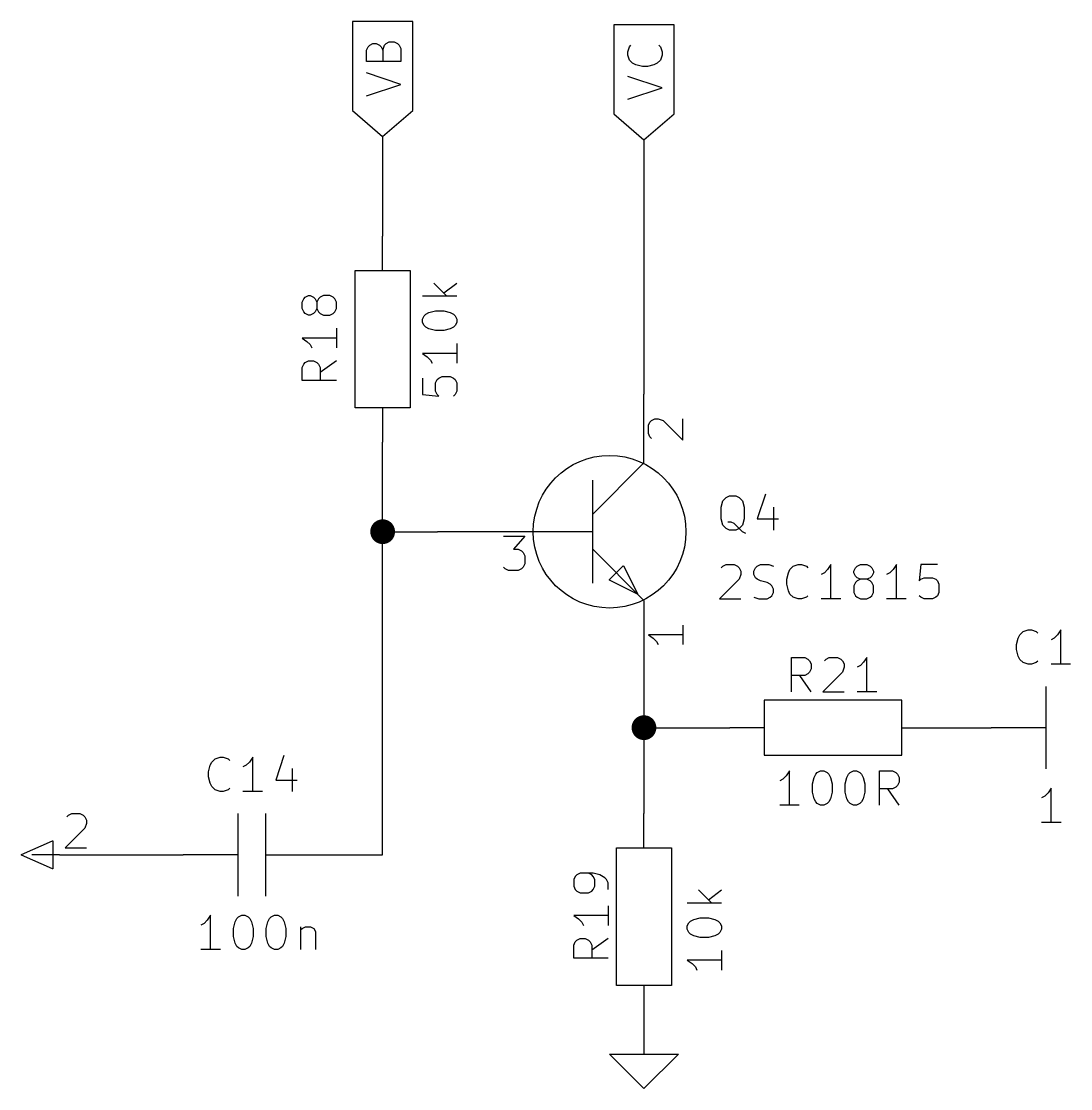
# Model space of a CAD drawing. Extents: x 0.4 to 11.3, y -11.3 to -0.4.
# Drawn here: x 7.715 to 9.24, y -3.6 to -2.048 of the extents above; entities that cross this region are included whole.
import ezdxf

# ---------------------------------------------------------------- set-up
doc = ezdxf.new("R2010")
doc.units = 0
doc.header["$MEASUREMENT"] = 0
for name, color, linetype in [('CYAN2', 4, 'CONTINUOUS'), ('GREEN3', 91, 'CONTINUOUS'), ('RED2', 1, 'CONTINUOUS'), ('RED3', 11, 'CONTINUOUS')]:
    doc.layers.add(name, color=color, linetype=linetype)

msp = doc.modelspace()

# ---------------------------------------------------------------- linework, layer by layer
at = {"layer": 'CYAN2', "linetype": 'CONTINUOUS'}
for p, q in [((8.31447, -2.42838), (8.33352, -2.44743)), ((8.31447, -2.42838), (8.33352, -2.44743)), ((8.32876, -2.44266), (8.3478, -2.42838)), ((8.32876, -2.44266), (8.3478, -2.42838)), ((8.1228, -2.45599), (8.12519, -2.45123)), ((8.1228, -2.45599), (8.12519, -2.45123)), ((8.12519, -2.45123), (8.12757, -2.44885)), ((8.12519, -2.45123), (8.12757, -2.44885)), ((8.12757, -2.44885), (8.13233, -2.44647)), ((8.12757, -2.44885), (8.13233, -2.44647)), ((8.13233, -2.44647), (8.13471, -2.44647)), ((8.13233, -2.44647), (8.13471, -2.44647)), ((8.13471, -2.44647), (8.13947, -2.44885)), ((8.13471, -2.44647), (8.13947, -2.44885)), ((8.13947, -2.44885), (8.14185, -2.45123)), ((8.13947, -2.44885), (8.14185, -2.45123)), ((8.14185, -2.45123), (8.14423, -2.45599)), ((8.14185, -2.45123), (8.14423, -2.45599)), ((8.14661, -2.45123), (8.14423, -2.45599)), ((8.14661, -2.45123), (8.14423, -2.45599)), ((8.149, -2.44885), (8.14661, -2.45123)), ((8.149, -2.44885), (8.14661, -2.45123)), ((8.15376, -2.44647), (8.149, -2.44885)), ((8.15376, -2.44647), (8.149, -2.44885)), ((8.16328, -2.44647), (8.15376, -2.44647)), ((8.16328, -2.44647), (8.15376, -2.44647)), ((8.16804, -2.44885), (8.16328, -2.44647)), ((8.16804, -2.44885), (8.16328, -2.44647)), ((8.17043, -2.45123), (8.16804, -2.44885)), ((8.17043, -2.45123), (8.16804, -2.44885)), ((8.1728, -2.45599), (8.17043, -2.45123)), ((8.1728, -2.45599), (8.17043, -2.45123)), ((8.3478, -2.44743), (8.2978, -2.44743)), ((8.3478, -2.44743), (8.2978, -2.44743)), ((8.1228, -2.46552), (8.1228, -2.45599)), ((8.1228, -2.46552), (8.1228, -2.45599)), ((8.12519, -2.47028), (8.1228, -2.46552)), ((8.12519, -2.47028), (8.1228, -2.46552)), ((8.14423, -2.46552), (8.14185, -2.47028)), ((8.14423, -2.46552), (8.14185, -2.47028)), ((8.14423, -2.45599), (8.14423, -2.46552)), ((8.14423, -2.45599), (8.14423, -2.46552)), ((8.14423, -2.46552), (8.14661, -2.47028)), ((8.14423, -2.46552), (8.14661, -2.47028)), ((8.17043, -2.47028), (8.1728, -2.46552)), ((8.17043, -2.47028), (8.1728, -2.46552)), ((8.1728, -2.46552), (8.1728, -2.45599)), ((8.1728, -2.46552), (8.1728, -2.45599)), ((8.12757, -2.47266), (8.12519, -2.47028)), ((8.12757, -2.47266), (8.12519, -2.47028)), ((8.13233, -2.47504), (8.12757, -2.47266)), ((8.13233, -2.47504), (8.12757, -2.47266)), ((8.13471, -2.47504), (8.13233, -2.47504)), ((8.13471, -2.47504), (8.13233, -2.47504)), ((8.13947, -2.47266), (8.13471, -2.47504)), ((8.13947, -2.47266), (8.13471, -2.47504)), ((8.14185, -2.47028), (8.13947, -2.47266)), ((8.14185, -2.47028), (8.13947, -2.47266)), ((8.14661, -2.47028), (8.149, -2.47266)), ((8.14661, -2.47028), (8.149, -2.47266)), ((8.149, -2.47266), (8.15376, -2.47504)), ((8.149, -2.47266), (8.15376, -2.47504)), ((8.15376, -2.47504), (8.16328, -2.47504)), ((8.15376, -2.47504), (8.16328, -2.47504)), ((8.16328, -2.47504), (8.16804, -2.47266)), ((8.16328, -2.47504), (8.16804, -2.47266)), ((8.16804, -2.47266), (8.17043, -2.47028)), ((8.16804, -2.47266), (8.17043, -2.47028)), ((8.2978, -2.48076), (8.30019, -2.476)), ((8.2978, -2.48076), (8.30019, -2.476)), ((8.2978, -2.48552), (8.2978, -2.48076)), ((8.2978, -2.48552), (8.2978, -2.48076)), ((8.30019, -2.476), (8.30257, -2.47361)), ((8.30019, -2.476), (8.30257, -2.47361)), ((8.30257, -2.47361), (8.30733, -2.47123)), ((8.30257, -2.47361), (8.30733, -2.47123)), ((8.30733, -2.47123), (8.31685, -2.46885)), ((8.30733, -2.47123), (8.31685, -2.46885)), ((8.31685, -2.46885), (8.32876, -2.46885)), ((8.31685, -2.46885), (8.32876, -2.46885)), ((8.32876, -2.46885), (8.33828, -2.47123)), ((8.32876, -2.46885), (8.33828, -2.47123)), ((8.33828, -2.47123), (8.34304, -2.47361)), ((8.33828, -2.47123), (8.34304, -2.47361)), ((8.34304, -2.47361), (8.34543, -2.476)), ((8.34304, -2.47361), (8.34543, -2.476)), ((8.34543, -2.476), (8.3478, -2.48076)), ((8.34543, -2.476), (8.3478, -2.48076)), ((8.3478, -2.48076), (8.3478, -2.48552)), ((8.3478, -2.48076), (8.3478, -2.48552)), ((8.1728, -2.49409), (8.1728, -2.52266)), ((8.1728, -2.49409), (8.1728, -2.52266)), ((8.30019, -2.49028), (8.2978, -2.48552)), ((8.30019, -2.49028), (8.2978, -2.48552)), ((8.30257, -2.49266), (8.30019, -2.49028)), ((8.30257, -2.49266), (8.30019, -2.49028)), ((8.30733, -2.49504), (8.30257, -2.49266)), ((8.30733, -2.49504), (8.30257, -2.49266)), ((8.31685, -2.49742), (8.30733, -2.49504)), ((8.31685, -2.49742), (8.30733, -2.49504)), ((8.32876, -2.49742), (8.31685, -2.49742)), ((8.32876, -2.49742), (8.31685, -2.49742)), ((8.33828, -2.49504), (8.32876, -2.49742)), ((8.33828, -2.49504), (8.32876, -2.49742)), ((8.34304, -2.49266), (8.33828, -2.49504)), ((8.34304, -2.49266), (8.33828, -2.49504)), ((8.34543, -2.49028), (8.34304, -2.49266)), ((8.34543, -2.49028), (8.34304, -2.49266)), ((8.3478, -2.48552), (8.34543, -2.49028)), ((8.3478, -2.48552), (8.34543, -2.49028)), ((8.1728, -2.50837), (8.1228, -2.50837)), ((8.1228, -2.50837), (8.12995, -2.51313)), ((8.1728, -2.50837), (8.1228, -2.50837)), ((8.1228, -2.50837), (8.12995, -2.51313)), ((8.12995, -2.51313), (8.13471, -2.5179)), ((8.12995, -2.51313), (8.13471, -2.5179)), ((8.13471, -2.5179), (8.13709, -2.52266)), ((8.13471, -2.5179), (8.13709, -2.52266)), ((8.3478, -2.51647), (8.3478, -2.54504)), ((8.3478, -2.51647), (8.3478, -2.54504)), ((8.12519, -2.54647), (8.12757, -2.54409)), ((8.12519, -2.54647), (8.12757, -2.54409)), ((8.12757, -2.54409), (8.13233, -2.54171)), ((8.12757, -2.54409), (8.13233, -2.54171)), ((8.13233, -2.54171), (8.13947, -2.54171)), ((8.13233, -2.54171), (8.13947, -2.54171)), ((8.13947, -2.54171), (8.14423, -2.54409)), ((8.13947, -2.54171), (8.14423, -2.54409)), ((8.14423, -2.54409), (8.14661, -2.54647)), ((8.14423, -2.54409), (8.14661, -2.54647)), ((8.1728, -2.54171), (8.149, -2.55837)), ((8.1728, -2.54171), (8.149, -2.55837)), ((8.3478, -2.53076), (8.2978, -2.53076)), ((8.2978, -2.53076), (8.30495, -2.53552)), ((8.3478, -2.53076), (8.2978, -2.53076)), ((8.2978, -2.53076), (8.30495, -2.53552)), ((8.30495, -2.53552), (8.30971, -2.54028)), ((8.30495, -2.53552), (8.30971, -2.54028)), ((8.30971, -2.54028), (8.31209, -2.54504)), ((8.30971, -2.54028), (8.31209, -2.54504)), ((8.1228, -2.55123), (8.12519, -2.54647)), ((8.1228, -2.55123), (8.12519, -2.54647)), ((8.1228, -2.57028), (8.1228, -2.55123)), ((8.1228, -2.57028), (8.1228, -2.55123)), ((8.14661, -2.54647), (8.149, -2.55123)), ((8.14661, -2.54647), (8.149, -2.55123)), ((8.149, -2.55123), (8.149, -2.57028)), ((8.149, -2.55123), (8.149, -2.57028)), ((8.1728, -2.57028), (8.1228, -2.57028)), ((8.1728, -2.57028), (8.1228, -2.57028)), ((8.2978, -2.56647), (8.2978, -2.59028)), ((8.2978, -2.56647), (8.2978, -2.59028)), ((8.31685, -2.57361), (8.31923, -2.56885)), ((8.31685, -2.57361), (8.31923, -2.56885)), ((8.31685, -2.58552), (8.31685, -2.57361)), ((8.31685, -2.58552), (8.31685, -2.57361)), ((8.31923, -2.56885), (8.32161, -2.56647)), ((8.31923, -2.56885), (8.32161, -2.56647)), ((8.32161, -2.56647), (8.32637, -2.56409)), ((8.32161, -2.56647), (8.32637, -2.56409)), ((8.32637, -2.56409), (8.33828, -2.56409)), ((8.32637, -2.56409), (8.33828, -2.56409)), ((8.33828, -2.56409), (8.34304, -2.56647)), ((8.33828, -2.56409), (8.34304, -2.56647)), ((8.34304, -2.56647), (8.34543, -2.56885)), ((8.34304, -2.56647), (8.34543, -2.56885)), ((8.34543, -2.56885), (8.3478, -2.57361)), ((8.34543, -2.56885), (8.3478, -2.57361)), ((8.3478, -2.57361), (8.3478, -2.58552)), ((8.3478, -2.57361), (8.3478, -2.58552)), ((8.2978, -2.59028), (8.32161, -2.59266)), ((8.2978, -2.59028), (8.32161, -2.59266)), ((8.31923, -2.59028), (8.31685, -2.58552)), ((8.31923, -2.59028), (8.31685, -2.58552)), ((8.32161, -2.59266), (8.31923, -2.59028)), ((8.32161, -2.59266), (8.31923, -2.59028)), ((8.34543, -2.59028), (8.34304, -2.59266)), ((8.34543, -2.59028), (8.34304, -2.59266)), ((8.3478, -2.58552), (8.34543, -2.59028)), ((8.3478, -2.58552), (8.34543, -2.59028)), ((8.73234, -2.75447), (8.73472, -2.74495)), ((8.73234, -2.75447), (8.73472, -2.74495)), ((8.73472, -2.74495), (8.73948, -2.74019)), ((8.73472, -2.74495), (8.73948, -2.74019)), ((8.73948, -2.74019), (8.74424, -2.7378)), ((8.73948, -2.74019), (8.74424, -2.7378)), ((8.74424, -2.7378), (8.75376, -2.7378)), ((8.74424, -2.7378), (8.75376, -2.7378)), ((8.75376, -2.7378), (8.75853, -2.74019)), ((8.75376, -2.7378), (8.75853, -2.74019)), ((8.75853, -2.74019), (8.76329, -2.74495)), ((8.75853, -2.74019), (8.76329, -2.74495)), ((8.76329, -2.74495), (8.76567, -2.75447)), ((8.76329, -2.74495), (8.76567, -2.75447)), ((8.79662, -2.73543), (8.78472, -2.77114)), ((8.79662, -2.73543), (8.78472, -2.77114)), ((8.73234, -2.77114), (8.73234, -2.75447)), ((8.73234, -2.77114), (8.73234, -2.75447)), ((8.76567, -2.75447), (8.76567, -2.77114)), ((8.76567, -2.75447), (8.76567, -2.77114)), ((8.80853, -2.75447), (8.80853, -2.7878)), ((8.80853, -2.75447), (8.80853, -2.7878)), ((8.73472, -2.78066), (8.73234, -2.77114)), ((8.73472, -2.78066), (8.73234, -2.77114)), ((8.74662, -2.7759), (8.74186, -2.7759)), ((8.74662, -2.7759), (8.74186, -2.7759)), ((8.75139, -2.77828), (8.74662, -2.7759)), ((8.75139, -2.77828), (8.74662, -2.7759)), ((8.75853, -2.78543), (8.75139, -2.77828)), ((8.75853, -2.78543), (8.75139, -2.77828)), ((8.76567, -2.77114), (8.76329, -2.78066)), ((8.76567, -2.77114), (8.76329, -2.78066)), ((8.78472, -2.77114), (8.81567, -2.77114)), ((8.78472, -2.77114), (8.81567, -2.77114)), ((8.73948, -2.78543), (8.73472, -2.78066)), ((8.73948, -2.78543), (8.73472, -2.78066)), ((8.74424, -2.7878), (8.73948, -2.78543)), ((8.74424, -2.7878), (8.73948, -2.78543)), ((8.75376, -2.7878), (8.74424, -2.7878)), ((8.75376, -2.7878), (8.74424, -2.7878)), ((8.75853, -2.78543), (8.75376, -2.7878)), ((8.75853, -2.78543), (8.75376, -2.7878)), ((8.76329, -2.78066), (8.75853, -2.78543)), ((8.76329, -2.78066), (8.75853, -2.78543)), ((8.76329, -2.79019), (8.75853, -2.78543)), ((8.76329, -2.79019), (8.75853, -2.78543)), ((8.76805, -2.79257), (8.76329, -2.79019)), ((8.76805, -2.79257), (8.76329, -2.79019)), ((8.73234, -2.84257), (8.73472, -2.84019)), ((8.73234, -2.84257), (8.73472, -2.84019)), ((8.73472, -2.84019), (8.73948, -2.8378)), ((8.73472, -2.84019), (8.73948, -2.8378)), ((8.73948, -2.8378), (8.75139, -2.8378)), ((8.73948, -2.8378), (8.75139, -2.8378)), ((8.75139, -2.8378), (8.75615, -2.84019)), ((8.75139, -2.8378), (8.75615, -2.84019)), ((8.75615, -2.84019), (8.75853, -2.84257)), ((8.75615, -2.84019), (8.75853, -2.84257)), ((8.78233, -2.84257), (8.78472, -2.84019)), ((8.78233, -2.84257), (8.78472, -2.84019)), ((8.78472, -2.84019), (8.78948, -2.8378)), ((8.78472, -2.84019), (8.78948, -2.8378)), ((8.78948, -2.8378), (8.80138, -2.8378)), ((8.78948, -2.8378), (8.80138, -2.8378)), ((8.80138, -2.8378), (8.80853, -2.84019)), ((8.80138, -2.8378), (8.80853, -2.84019)), ((8.83233, -2.84495), (8.8371, -2.84019)), ((8.83233, -2.84495), (8.8371, -2.84019)), ((8.8371, -2.84019), (8.84424, -2.8378)), ((8.8371, -2.84019), (8.84424, -2.8378)), ((8.84424, -2.8378), (8.849, -2.8378)), ((8.84424, -2.8378), (8.849, -2.8378)), ((8.849, -2.8378), (8.85615, -2.84019)), ((8.849, -2.8378), (8.85615, -2.84019)), ((8.85615, -2.84019), (8.85852, -2.84257)), ((8.85615, -2.84019), (8.85852, -2.84257)), ((8.89186, -2.8378), (8.8871, -2.84495)), ((8.89186, -2.8378), (8.8871, -2.84495)), ((8.89186, -2.8878), (8.89186, -2.8378)), ((8.89186, -2.8878), (8.89186, -2.8378)), ((8.92757, -2.84257), (8.92995, -2.84019)), ((8.92757, -2.84257), (8.92995, -2.84019)), ((8.92995, -2.84019), (8.93472, -2.8378)), ((8.92995, -2.84019), (8.93472, -2.8378)), ((8.93472, -2.8378), (8.94424, -2.8378)), ((8.93472, -2.8378), (8.94424, -2.8378)), ((8.94424, -2.8378), (8.949, -2.84019)), ((8.94424, -2.8378), (8.949, -2.84019)), ((8.949, -2.84019), (8.95138, -2.84257)), ((8.949, -2.84019), (8.95138, -2.84257)), ((8.98709, -2.8378), (8.98233, -2.84495)), ((8.98709, -2.8378), (8.98233, -2.84495)), ((8.98709, -2.8878), (8.98709, -2.8378)), ((8.98709, -2.8878), (8.98709, -2.8378)), ((9.02281, -2.8378), (9.02043, -2.86161)), ((9.02281, -2.8378), (9.02043, -2.86161)), ((9.04662, -2.8378), (9.02281, -2.8378)), ((9.04662, -2.8378), (9.02281, -2.8378)), ((8.75853, -2.84257), (8.76091, -2.84733)), ((8.75853, -2.84257), (8.76091, -2.84733)), ((8.76091, -2.85209), (8.75853, -2.85923)), ((8.76091, -2.85209), (8.75853, -2.85923)), ((8.76091, -2.84733), (8.76091, -2.85209)), ((8.76091, -2.84733), (8.76091, -2.85209)), ((8.77996, -2.84733), (8.78233, -2.84257)), ((8.77996, -2.84733), (8.78233, -2.84257)), ((8.77996, -2.85209), (8.77996, -2.84733)), ((8.77996, -2.85209), (8.77996, -2.84733)), ((8.78233, -2.85685), (8.77996, -2.85209)), ((8.78233, -2.85685), (8.77996, -2.85209)), ((8.82757, -2.85923), (8.82995, -2.84971)), ((8.82757, -2.85923), (8.82995, -2.84971)), ((8.82995, -2.84971), (8.83233, -2.84495)), ((8.82995, -2.84971), (8.83233, -2.84495)), ((8.88233, -2.84971), (8.87757, -2.85209)), ((8.88233, -2.84971), (8.87757, -2.85209)), ((8.8871, -2.84495), (8.88233, -2.84971)), ((8.8871, -2.84495), (8.88233, -2.84971)), ((8.92519, -2.84733), (8.92757, -2.84257)), ((8.92519, -2.84733), (8.92757, -2.84257)), ((8.92519, -2.84971), (8.92519, -2.84733)), ((8.92519, -2.84971), (8.92519, -2.84733)), ((8.92757, -2.85447), (8.92519, -2.84971)), ((8.92757, -2.85447), (8.92519, -2.84971)), ((8.92995, -2.85685), (8.92757, -2.85447)), ((8.92995, -2.85685), (8.92757, -2.85447)), ((8.95138, -2.85447), (8.949, -2.85685)), ((8.95138, -2.85447), (8.949, -2.85685)), ((8.95138, -2.84257), (8.95376, -2.84733)), ((8.95138, -2.84257), (8.95376, -2.84733)), ((8.95376, -2.84971), (8.95138, -2.85447)), ((8.95376, -2.84971), (8.95138, -2.85447)), ((8.95376, -2.84733), (8.95376, -2.84971)), ((8.95376, -2.84733), (8.95376, -2.84971)), ((8.97757, -2.84971), (8.97281, -2.85209)), ((8.97757, -2.84971), (8.97281, -2.85209)), ((8.98233, -2.84495), (8.97757, -2.84971)), ((8.98233, -2.84495), (8.97757, -2.84971)), ((8.75853, -2.85923), (8.72996, -2.8878)), ((8.75853, -2.85923), (8.72996, -2.8878)), ((8.78472, -2.85923), (8.78233, -2.85685)), ((8.78472, -2.85923), (8.78233, -2.85685)), ((8.78948, -2.86161), (8.78472, -2.85923)), ((8.78948, -2.86161), (8.78472, -2.85923)), ((8.799, -2.864), (8.78948, -2.86161)), ((8.799, -2.864), (8.78948, -2.86161)), ((8.80376, -2.86637), (8.799, -2.864)), ((8.80376, -2.86637), (8.799, -2.864)), ((8.80615, -2.86876), (8.80376, -2.86637)), ((8.80615, -2.86876), (8.80376, -2.86637)), ((8.80853, -2.87352), (8.80615, -2.86876)), ((8.80853, -2.87352), (8.80615, -2.86876)), ((8.82757, -2.86637), (8.82757, -2.85923)), ((8.82757, -2.86637), (8.82757, -2.85923)), ((8.82995, -2.8759), (8.82757, -2.86637)), ((8.82995, -2.8759), (8.82757, -2.86637)), ((8.92757, -2.864), (8.92519, -2.86876)), ((8.92757, -2.864), (8.92519, -2.86876)), ((8.92519, -2.86876), (8.92519, -2.87828)), ((8.92519, -2.86876), (8.92519, -2.87828)), ((8.92995, -2.86161), (8.92757, -2.864)), ((8.92995, -2.86161), (8.92757, -2.864)), ((8.93472, -2.85923), (8.92995, -2.85685)), ((8.93472, -2.85923), (8.92995, -2.85685)), ((8.93472, -2.85923), (8.92995, -2.86161)), ((8.93472, -2.85923), (8.92995, -2.86161)), ((8.94424, -2.85923), (8.93472, -2.85923)), ((8.94424, -2.85923), (8.93472, -2.85923)), ((8.949, -2.85685), (8.94424, -2.85923)), ((8.949, -2.85685), (8.94424, -2.85923)), ((8.949, -2.86161), (8.94424, -2.85923)), ((8.949, -2.86161), (8.94424, -2.85923)), ((8.95138, -2.864), (8.949, -2.86161)), ((8.95138, -2.864), (8.949, -2.86161)), ((8.95376, -2.86876), (8.95138, -2.864)), ((8.95376, -2.86876), (8.95138, -2.864)), ((8.95376, -2.87828), (8.95376, -2.86876)), ((8.95376, -2.87828), (8.95376, -2.86876)), ((9.02043, -2.86161), (9.02281, -2.85923)), ((9.02043, -2.86161), (9.02281, -2.85923)), ((9.02281, -2.85923), (9.02757, -2.85685)), ((9.02281, -2.85923), (9.02757, -2.85685)), ((9.02757, -2.85685), (9.03948, -2.85685)), ((9.02757, -2.85685), (9.03948, -2.85685)), ((9.03948, -2.85685), (9.04424, -2.85923)), ((9.03948, -2.85685), (9.04424, -2.85923)), ((9.04424, -2.85923), (9.04662, -2.86161)), ((9.04424, -2.85923), (9.04662, -2.86161)), ((9.04662, -2.86161), (9.049, -2.86637)), ((9.04662, -2.86161), (9.049, -2.86637)), ((9.049, -2.86637), (9.049, -2.87828)), ((9.049, -2.86637), (9.049, -2.87828)), ((8.77996, -2.88543), (8.7871, -2.8878)), ((8.77996, -2.88543), (8.7871, -2.8878)), ((8.799, -2.8878), (8.80376, -2.88543)), ((8.799, -2.8878), (8.80376, -2.88543)), ((8.80376, -2.88543), (8.80615, -2.88304)), ((8.80376, -2.88543), (8.80615, -2.88304)), ((8.80615, -2.88304), (8.80853, -2.87828)), ((8.80615, -2.88304), (8.80853, -2.87828)), ((8.80853, -2.87828), (8.80853, -2.87352)), ((8.80853, -2.87828), (8.80853, -2.87352)), ((8.83233, -2.88066), (8.82995, -2.8759)), ((8.83233, -2.88066), (8.82995, -2.8759)), ((8.8371, -2.88543), (8.83233, -2.88066)), ((8.8371, -2.88543), (8.83233, -2.88066)), ((8.84424, -2.8878), (8.8371, -2.88543)), ((8.84424, -2.8878), (8.8371, -2.88543)), ((8.85615, -2.88543), (8.849, -2.8878)), ((8.85615, -2.88543), (8.849, -2.8878)), ((8.85852, -2.88304), (8.85615, -2.88543)), ((8.85852, -2.88304), (8.85615, -2.88543)), ((8.92519, -2.87828), (8.92757, -2.88304)), ((8.92519, -2.87828), (8.92757, -2.88304)), ((8.92757, -2.88304), (8.92995, -2.88543)), ((8.92757, -2.88304), (8.92995, -2.88543)), ((8.92995, -2.88543), (8.93472, -2.8878)), ((8.92995, -2.88543), (8.93472, -2.8878)), ((8.94424, -2.8878), (8.949, -2.88543)), ((8.94424, -2.8878), (8.949, -2.88543)), ((8.949, -2.88543), (8.95138, -2.88304)), ((8.949, -2.88543), (8.95138, -2.88304)), ((8.95138, -2.88304), (8.95376, -2.87828)), ((8.95138, -2.88304), (8.95376, -2.87828)), ((9.02281, -2.88543), (9.02043, -2.88304)), ((9.02281, -2.88543), (9.02043, -2.88304)), ((9.02757, -2.8878), (9.02281, -2.88543)), ((9.02757, -2.8878), (9.02281, -2.88543)), ((9.04424, -2.88543), (9.03948, -2.8878)), ((9.04424, -2.88543), (9.03948, -2.8878)), ((9.04662, -2.88304), (9.04424, -2.88543)), ((9.04662, -2.88304), (9.04424, -2.88543)), ((9.049, -2.87828), (9.04662, -2.88304)), ((9.049, -2.87828), (9.04662, -2.88304)), ((8.72996, -2.8878), (8.76091, -2.8878)), ((8.72996, -2.8878), (8.76091, -2.8878)), ((8.7871, -2.8878), (8.799, -2.8878)), ((8.7871, -2.8878), (8.799, -2.8878)), ((8.849, -2.8878), (8.84424, -2.8878)), ((8.849, -2.8878), (8.84424, -2.8878)), ((8.90615, -2.8878), (8.87757, -2.8878)), ((8.90615, -2.8878), (8.87757, -2.8878)), ((8.93472, -2.8878), (8.94424, -2.8878)), ((8.93472, -2.8878), (8.94424, -2.8878)), ((9.00138, -2.8878), (8.97281, -2.8878)), ((9.00138, -2.8878), (8.97281, -2.8878)), ((9.03948, -2.8878), (9.02757, -2.8878)), ((9.03948, -2.8878), (9.02757, -2.8878)), ((9.17143, -2.93519), (9.17857, -2.9328)), ((9.17857, -2.9328), (9.18333, -2.9328)), ((9.18333, -2.9328), (9.19048, -2.93519)), ((9.22619, -2.9328), (9.22143, -2.93995)), ((9.22619, -2.9828), (9.22619, -2.9328)), ((9.16191, -2.95423), (9.16428, -2.94471)), ((9.16428, -2.94471), (9.16667, -2.93995)), ((9.16667, -2.93995), (9.17143, -2.93519)), ((9.19048, -2.93519), (9.19285, -2.93757)), ((9.21667, -2.94471), (9.21191, -2.94709)), ((9.22143, -2.93995), (9.21667, -2.94471)), ((9.16191, -2.96137), (9.16191, -2.95423)), ((9.16428, -2.9709), (9.16191, -2.96137)), ((8.83472, -3.0228), (8.83472, -2.9728)), ((8.83472, -2.9728), (8.85376, -2.9728)), ((8.83472, -3.0228), (8.83472, -2.9728)), ((8.83472, -2.9728), (8.85376, -2.9728)), ((8.85376, -2.9728), (8.85853, -2.97519)), ((8.85376, -2.9728), (8.85853, -2.97519)), ((8.85853, -2.97519), (8.86091, -2.97757)), ((8.85853, -2.97519), (8.86091, -2.97757)), ((8.86091, -2.97757), (8.86329, -2.98233)), ((8.86091, -2.97757), (8.86329, -2.98233)), ((8.88234, -2.97757), (8.88472, -2.97519)), ((8.88234, -2.97757), (8.88472, -2.97519)), ((8.88472, -2.97519), (8.88948, -2.9728)), ((8.88472, -2.97519), (8.88948, -2.9728)), ((8.88948, -2.9728), (8.90139, -2.9728)), ((8.88948, -2.9728), (8.90139, -2.9728)), ((8.90139, -2.9728), (8.90615, -2.97519)), ((8.90139, -2.9728), (8.90615, -2.97519)), ((8.90615, -2.97519), (8.90853, -2.97757)), ((8.90615, -2.97519), (8.90853, -2.97757)), ((8.90853, -2.97757), (8.91091, -2.98233)), ((8.90853, -2.97757), (8.91091, -2.98233)), ((8.93948, -2.97995), (8.93472, -2.98471)), ((8.93948, -2.97995), (8.93472, -2.98471)), ((8.94424, -2.9728), (8.93948, -2.97995)), ((8.94424, -2.9728), (8.93948, -2.97995)), ((8.94424, -3.0228), (8.94424, -2.9728)), ((8.94424, -3.0228), (8.94424, -2.9728)), ((9.16667, -2.97566), (9.16428, -2.9709)), ((9.17143, -2.98043), (9.16667, -2.97566)), ((9.19285, -2.97804), (9.19048, -2.98043)), ((8.86091, -2.99423), (8.85853, -2.99661)), ((8.86091, -2.99423), (8.85853, -2.99661)), ((8.86329, -2.98947), (8.86091, -2.99423)), ((8.86329, -2.98947), (8.86091, -2.99423)), ((8.86329, -2.98233), (8.86329, -2.98947)), ((8.86329, -2.98233), (8.86329, -2.98947)), ((8.90853, -2.99423), (8.87996, -3.0228)), ((8.90853, -2.99423), (8.87996, -3.0228)), ((8.91091, -2.98709), (8.90853, -2.99423)), ((8.91091, -2.98709), (8.90853, -2.99423)), ((8.91091, -2.98233), (8.91091, -2.98709)), ((8.91091, -2.98233), (8.91091, -2.98709)), ((8.93472, -2.98471), (8.92996, -2.98709)), ((8.93472, -2.98471), (8.92996, -2.98709)), ((9.17857, -2.9828), (9.17143, -2.98043)), ((9.18333, -2.9828), (9.17857, -2.9828)), ((9.19048, -2.98043), (9.18333, -2.9828)), ((9.24048, -2.9828), (9.21191, -2.9828)), ((8.85376, -2.999), (8.83472, -2.999)), ((8.85376, -2.999), (8.83472, -2.999)), ((8.86329, -3.0228), (8.84662, -2.999)), ((8.86329, -3.0228), (8.84662, -2.999)), ((8.85853, -2.99661), (8.85376, -2.999)), ((8.85853, -2.99661), (8.85376, -2.999)), ((8.87996, -3.0228), (8.91091, -3.0228)), ((8.87996, -3.0228), (8.91091, -3.0228)), ((8.95853, -3.0228), (8.92996, -3.0228)), ((8.95853, -3.0228), (8.92996, -3.0228)), ((7.99643, -3.12019), (8.00357, -3.1178)), ((8.00357, -3.1178), (8.00833, -3.1178)), ((8.00833, -3.1178), (8.01548, -3.12019)), ((8.05119, -3.1178), (8.04643, -3.12495)), ((8.05119, -3.1678), (8.05119, -3.1178)), ((8.09643, -3.11543), (8.08452, -3.15114)), ((7.98691, -3.13923), (7.98928, -3.12971)), ((7.98928, -3.12971), (7.99167, -3.12495)), ((7.99167, -3.12495), (7.99643, -3.12019)), ((8.01548, -3.12019), (8.01785, -3.12257)), ((8.04167, -3.12971), (8.03691, -3.13209)), ((8.04643, -3.12495), (8.04167, -3.12971)), ((8.10833, -3.13447), (8.10833, -3.1678)), ((7.98691, -3.14637), (7.98691, -3.13923)), ((7.98928, -3.1559), (7.98691, -3.14637)), ((8.8221, -3.14971), (8.81734, -3.15209)), ((8.8221, -3.14971), (8.81734, -3.15209)), ((8.82686, -3.14495), (8.8221, -3.14971)), ((8.82686, -3.14495), (8.8221, -3.14971)), ((8.83162, -3.1378), (8.82686, -3.14495)), ((8.83162, -3.1378), (8.82686, -3.14495)), ((8.83162, -3.1878), (8.83162, -3.1378)), ((8.83162, -3.1878), (8.83162, -3.1378)), ((8.86496, -3.15685), (8.86733, -3.14733)), ((8.86496, -3.15685), (8.86733, -3.14733)), ((8.86733, -3.14733), (8.86972, -3.14257)), ((8.86733, -3.14733), (8.86972, -3.14257)), ((8.86972, -3.14257), (8.8721, -3.14019)), ((8.86972, -3.14257), (8.8721, -3.14019)), ((8.8721, -3.14019), (8.87686, -3.1378)), ((8.8721, -3.14019), (8.87686, -3.1378)), ((8.87686, -3.1378), (8.88162, -3.1378)), ((8.87686, -3.1378), (8.88162, -3.1378)), ((8.88162, -3.1378), (8.88638, -3.14019)), ((8.88162, -3.1378), (8.88638, -3.14019)), ((8.88638, -3.14019), (8.88876, -3.14257)), ((8.88638, -3.14019), (8.88876, -3.14257)), ((8.88876, -3.14257), (8.89115, -3.14733)), ((8.88876, -3.14257), (8.89115, -3.14733)), ((8.89115, -3.14733), (8.89353, -3.15685)), ((8.89115, -3.14733), (8.89353, -3.15685)), ((8.91257, -3.15685), (8.91495, -3.14733)), ((8.91257, -3.15685), (8.91495, -3.14733)), ((8.91495, -3.14733), (8.91733, -3.14257)), ((8.91495, -3.14733), (8.91733, -3.14257)), ((8.91733, -3.14257), (8.91972, -3.14019)), ((8.91733, -3.14257), (8.91972, -3.14019)), ((8.91972, -3.14019), (8.92448, -3.1378)), ((8.91972, -3.14019), (8.92448, -3.1378)), ((8.92448, -3.1378), (8.92924, -3.1378)), ((8.92448, -3.1378), (8.92924, -3.1378)), ((8.92924, -3.1378), (8.934, -3.14019)), ((8.92924, -3.1378), (8.934, -3.14019)), ((8.934, -3.14019), (8.93638, -3.14257)), ((8.934, -3.14019), (8.93638, -3.14257)), ((8.93638, -3.14257), (8.93876, -3.14733)), ((8.93638, -3.14257), (8.93876, -3.14733)), ((8.93876, -3.14733), (8.94115, -3.15685)), ((8.93876, -3.14733), (8.94115, -3.15685)), ((8.96257, -3.1878), (8.96257, -3.1378)), ((8.96257, -3.1378), (8.98162, -3.1378)), ((8.96257, -3.1878), (8.96257, -3.1378)), ((8.96257, -3.1378), (8.98162, -3.1378)), ((8.98162, -3.1378), (8.98638, -3.14019)), ((8.98162, -3.1378), (8.98638, -3.14019)), ((8.98638, -3.14019), (8.98876, -3.14257)), ((8.98638, -3.14019), (8.98876, -3.14257)), ((8.98876, -3.14257), (8.99114, -3.14733)), ((8.98876, -3.14257), (8.99114, -3.14733)), ((8.99114, -3.14733), (8.99114, -3.15447)), ((8.99114, -3.14733), (8.99114, -3.15447)), ((7.99167, -3.16066), (7.98928, -3.1559)), ((7.99643, -3.16543), (7.99167, -3.16066)), ((8.00357, -3.1678), (7.99643, -3.16543)), ((8.01548, -3.16543), (8.00833, -3.1678)), ((8.01785, -3.16304), (8.01548, -3.16543)), ((8.08452, -3.15114), (8.11547, -3.15114)), ((8.86496, -3.16876), (8.86496, -3.15685)), ((8.86496, -3.16876), (8.86496, -3.15685)), ((8.89353, -3.15685), (8.89353, -3.16876)), ((8.89353, -3.15685), (8.89353, -3.16876)), ((8.91257, -3.16876), (8.91257, -3.15685)), ((8.91257, -3.16876), (8.91257, -3.15685)), ((8.94115, -3.15685), (8.94115, -3.16876)), ((8.94115, -3.15685), (8.94115, -3.16876)), ((8.98162, -3.164), (8.96257, -3.164)), ((8.98162, -3.164), (8.96257, -3.164)), ((8.99114, -3.1878), (8.97448, -3.164)), ((8.99114, -3.1878), (8.97448, -3.164)), ((8.98638, -3.16161), (8.98162, -3.164)), ((8.98638, -3.16161), (8.98162, -3.164)), ((8.98876, -3.15923), (8.98638, -3.16161)), ((8.98876, -3.15923), (8.98638, -3.16161)), ((8.99114, -3.15447), (8.98876, -3.15923)), ((8.99114, -3.15447), (8.98876, -3.15923)), ((9.21238, -3.1628), (9.20762, -3.16995)), ((9.21238, -3.2128), (9.21238, -3.1628)), ((8.00833, -3.1678), (8.00357, -3.1678)), ((8.06548, -3.1678), (8.03691, -3.1678)), ((8.86733, -3.17828), (8.86496, -3.16876)), ((8.86733, -3.17828), (8.86496, -3.16876)), ((8.86972, -3.18304), (8.86733, -3.17828)), ((8.86972, -3.18304), (8.86733, -3.17828)), ((8.89115, -3.17828), (8.88876, -3.18304)), ((8.89115, -3.17828), (8.88876, -3.18304)), ((8.89353, -3.16876), (8.89115, -3.17828)), ((8.89353, -3.16876), (8.89115, -3.17828)), ((8.91495, -3.17828), (8.91257, -3.16876)), ((8.91495, -3.17828), (8.91257, -3.16876)), ((8.91733, -3.18304), (8.91495, -3.17828)), ((8.91733, -3.18304), (8.91495, -3.17828)), ((8.93876, -3.17828), (8.93638, -3.18304)), ((8.93876, -3.17828), (8.93638, -3.18304)), ((8.94115, -3.16876), (8.93876, -3.17828)), ((8.94115, -3.16876), (8.93876, -3.17828)), ((9.20285, -3.17471), (9.19809, -3.17709)), ((9.20762, -3.16995), (9.20285, -3.17471)), ((8.84591, -3.1878), (8.81734, -3.1878)), ((8.84591, -3.1878), (8.81734, -3.1878)), ((8.8721, -3.18543), (8.86972, -3.18304)), ((8.8721, -3.18543), (8.86972, -3.18304)), ((8.87686, -3.1878), (8.8721, -3.18543)), ((8.87686, -3.1878), (8.8721, -3.18543)), ((8.88162, -3.1878), (8.87686, -3.1878)), ((8.88162, -3.1878), (8.87686, -3.1878)), ((8.88638, -3.18543), (8.88162, -3.1878)), ((8.88638, -3.18543), (8.88162, -3.1878)), ((8.88876, -3.18304), (8.88638, -3.18543)), ((8.88876, -3.18304), (8.88638, -3.18543)), ((8.91972, -3.18543), (8.91733, -3.18304)), ((8.91972, -3.18543), (8.91733, -3.18304)), ((8.92448, -3.1878), (8.91972, -3.18543)), ((8.92448, -3.1878), (8.91972, -3.18543)), ((8.92924, -3.1878), (8.92448, -3.1878)), ((8.92924, -3.1878), (8.92448, -3.1878)), ((8.934, -3.18543), (8.92924, -3.1878)), ((8.934, -3.18543), (8.92924, -3.1878)), ((8.93638, -3.18304), (8.934, -3.18543)), ((8.93638, -3.18304), (8.934, -3.18543)), ((9.22667, -3.2128), (9.19809, -3.2128)), ((8.52257, -3.28885), (8.52019, -3.29123)), ((8.52257, -3.28885), (8.52019, -3.29123)), ((8.52733, -3.28647), (8.52257, -3.28885)), ((8.52733, -3.28647), (8.52257, -3.28885)), ((8.54637, -3.28647), (8.52733, -3.28647)), ((8.54637, -3.28647), (8.52733, -3.28647)), ((8.544, -3.28885), (8.53923, -3.28647)), ((8.544, -3.28885), (8.53923, -3.28647)), ((8.54637, -3.29123), (8.544, -3.28885)), ((8.54637, -3.29123), (8.544, -3.28885)), ((8.5559, -3.28885), (8.54637, -3.28647)), ((8.5559, -3.28885), (8.54637, -3.28647)), ((8.56304, -3.29361), (8.5559, -3.28885)), ((8.56304, -3.29361), (8.5559, -3.28885)), ((8.52019, -3.29123), (8.5178, -3.29599)), ((8.52019, -3.29123), (8.5178, -3.29599)), ((8.5178, -3.29599), (8.5178, -3.30552)), ((8.5178, -3.29599), (8.5178, -3.30552)), ((8.5178, -3.30552), (8.52019, -3.31028)), ((8.5178, -3.30552), (8.52019, -3.31028)), ((8.54876, -3.29599), (8.54637, -3.29123)), ((8.54876, -3.29599), (8.54637, -3.29123)), ((8.54637, -3.31028), (8.54876, -3.30552)), ((8.54637, -3.31028), (8.54876, -3.30552)), ((8.54876, -3.30552), (8.54876, -3.29599)), ((8.54876, -3.30552), (8.54876, -3.29599)), ((8.56543, -3.29599), (8.56304, -3.29361)), ((8.56543, -3.29599), (8.56304, -3.29361)), ((8.5678, -3.30076), (8.56543, -3.29599)), ((8.5678, -3.30076), (8.56543, -3.29599)), ((8.5678, -3.31028), (8.5678, -3.30076)), ((8.5678, -3.31028), (8.5678, -3.30076)), ((8.52019, -3.31028), (8.52257, -3.31266)), ((8.52019, -3.31028), (8.52257, -3.31266)), ((8.52257, -3.31266), (8.52733, -3.31504)), ((8.52257, -3.31266), (8.52733, -3.31504)), ((8.52733, -3.31504), (8.53923, -3.31504)), ((8.52733, -3.31504), (8.53923, -3.31504)), ((8.53923, -3.31504), (8.544, -3.31266)), ((8.53923, -3.31504), (8.544, -3.31266)), ((8.544, -3.31266), (8.54637, -3.31028)), ((8.544, -3.31266), (8.54637, -3.31028)), ((8.69947, -3.31099), (8.71852, -3.33004)), ((8.69947, -3.31099), (8.71852, -3.33004)), ((8.71376, -3.32528), (8.7328, -3.31099)), ((8.71376, -3.32528), (8.7328, -3.31099)), ((8.5678, -3.33409), (8.5678, -3.36266)), ((8.5678, -3.33409), (8.5678, -3.36266)), ((8.7328, -3.33004), (8.6828, -3.33004)), ((8.7328, -3.33004), (8.6828, -3.33004)), ((7.98976, -3.3478), (7.985, -3.35495)), ((7.98976, -3.3978), (7.98976, -3.3478)), ((8.02547, -3.35733), (8.02785, -3.35257)), ((8.02785, -3.35257), (8.03024, -3.35019)), ((8.03024, -3.35019), (8.035, -3.3478)), ((8.035, -3.3478), (8.03976, -3.3478)), ((8.03976, -3.3478), (8.04452, -3.35019)), ((8.04452, -3.35019), (8.0469, -3.35257)), ((8.0469, -3.35257), (8.04928, -3.35733)), ((8.07309, -3.35733), (8.07547, -3.35257)), ((8.07547, -3.35257), (8.07785, -3.35019)), ((8.07785, -3.35019), (8.08261, -3.3478)), ((8.08261, -3.3478), (8.08738, -3.3478)), ((8.08738, -3.3478), (8.09214, -3.35019)), ((8.09214, -3.35019), (8.09452, -3.35257)), ((8.09452, -3.35257), (8.0969, -3.35733)), ((8.5678, -3.34837), (8.5178, -3.34837)), ((8.5178, -3.34837), (8.52495, -3.35313)), ((8.5678, -3.34837), (8.5178, -3.34837)), ((8.5178, -3.34837), (8.52495, -3.35313)), ((8.69233, -3.35385), (8.70185, -3.35146)), ((8.69233, -3.35385), (8.70185, -3.35146)), ((8.70185, -3.35146), (8.71376, -3.35146)), ((8.70185, -3.35146), (8.71376, -3.35146)), ((8.71376, -3.35146), (8.72328, -3.35385)), ((8.71376, -3.35146), (8.72328, -3.35385)), ((7.98024, -3.35971), (7.97548, -3.36209)), ((7.985, -3.35495), (7.98024, -3.35971)), ((8.02309, -3.36685), (8.02547, -3.35733)), ((8.02309, -3.37876), (8.02309, -3.36685)), ((8.04928, -3.35733), (8.05167, -3.36685)), ((8.05167, -3.36685), (8.05167, -3.37876)), ((8.07071, -3.36685), (8.07309, -3.35733)), ((8.07071, -3.37876), (8.07071, -3.36685)), ((8.0969, -3.35733), (8.09928, -3.36685)), ((8.09928, -3.36685), (8.09928, -3.37876)), ((8.12071, -3.36447), (8.12071, -3.3978)), ((8.12071, -3.36923), (8.12309, -3.36685)), ((8.12309, -3.36685), (8.12785, -3.36447)), ((8.12785, -3.36447), (8.135, -3.36447)), ((8.135, -3.36447), (8.13976, -3.36685)), ((8.13976, -3.36685), (8.14214, -3.37161)), ((8.52495, -3.35313), (8.52971, -3.3579)), ((8.52495, -3.35313), (8.52971, -3.3579)), ((8.52971, -3.3579), (8.53209, -3.36266)), ((8.52971, -3.3579), (8.53209, -3.36266)), ((8.6828, -3.36337), (8.68519, -3.35861)), ((8.6828, -3.36337), (8.68519, -3.35861)), ((8.6828, -3.36813), (8.6828, -3.36337)), ((8.6828, -3.36813), (8.6828, -3.36337)), ((8.68519, -3.37289), (8.6828, -3.36813)), ((8.68519, -3.37289), (8.6828, -3.36813)), ((8.68519, -3.35861), (8.68757, -3.35623)), ((8.68519, -3.35861), (8.68757, -3.35623)), ((8.68757, -3.35623), (8.69233, -3.35385)), ((8.68757, -3.35623), (8.69233, -3.35385)), ((8.72328, -3.35385), (8.72804, -3.35623)), ((8.72328, -3.35385), (8.72804, -3.35623)), ((8.72804, -3.35623), (8.73043, -3.35861)), ((8.72804, -3.35623), (8.73043, -3.35861)), ((8.73043, -3.35861), (8.7328, -3.36337)), ((8.73043, -3.35861), (8.7328, -3.36337)), ((8.7328, -3.36813), (8.73043, -3.37289)), ((8.7328, -3.36813), (8.73043, -3.37289)), ((8.7328, -3.36337), (8.7328, -3.36813)), ((8.7328, -3.36337), (8.7328, -3.36813)), ((8.02547, -3.38828), (8.02309, -3.37876)), ((8.05167, -3.37876), (8.04928, -3.38828)), ((8.07309, -3.38828), (8.07071, -3.37876)), ((8.09928, -3.37876), (8.0969, -3.38828)), ((8.14214, -3.37161), (8.14214, -3.3978)), ((8.52257, -3.38409), (8.52733, -3.38171)), ((8.52257, -3.38409), (8.52733, -3.38171)), ((8.52733, -3.38171), (8.53447, -3.38171)), ((8.52733, -3.38171), (8.53447, -3.38171)), ((8.53447, -3.38171), (8.53923, -3.38409)), ((8.53447, -3.38171), (8.53923, -3.38409)), ((8.5678, -3.38171), (8.544, -3.39837)), ((8.5678, -3.38171), (8.544, -3.39837)), ((8.68757, -3.37528), (8.68519, -3.37289)), ((8.68757, -3.37528), (8.68519, -3.37289)), ((8.69233, -3.37766), (8.68757, -3.37528)), ((8.69233, -3.37766), (8.68757, -3.37528)), ((8.70185, -3.38004), (8.69233, -3.37766)), ((8.70185, -3.38004), (8.69233, -3.37766)), ((8.71376, -3.38004), (8.70185, -3.38004)), ((8.71376, -3.38004), (8.70185, -3.38004)), ((8.72328, -3.37766), (8.71376, -3.38004)), ((8.72328, -3.37766), (8.71376, -3.38004)), ((8.72804, -3.37528), (8.72328, -3.37766)), ((8.72804, -3.37528), (8.72328, -3.37766)), ((8.73043, -3.37289), (8.72804, -3.37528)), ((8.73043, -3.37289), (8.72804, -3.37528)), ((8.00405, -3.3978), (7.97548, -3.3978)), ((8.02785, -3.39304), (8.02547, -3.38828)), ((8.03024, -3.39543), (8.02785, -3.39304)), ((8.035, -3.3978), (8.03024, -3.39543)), ((8.03976, -3.3978), (8.035, -3.3978)), ((8.04452, -3.39543), (8.03976, -3.3978)), ((8.0469, -3.39304), (8.04452, -3.39543)), ((8.04928, -3.38828), (8.0469, -3.39304)), ((8.07547, -3.39304), (8.07309, -3.38828)), ((8.07785, -3.39543), (8.07547, -3.39304)), ((8.08261, -3.3978), (8.07785, -3.39543)), ((8.08738, -3.3978), (8.08261, -3.3978)), ((8.09214, -3.39543), (8.08738, -3.3978)), ((8.09452, -3.39304), (8.09214, -3.39543)), ((8.0969, -3.38828), (8.09452, -3.39304)), ((8.5178, -3.39123), (8.52019, -3.38647)), ((8.5178, -3.39123), (8.52019, -3.38647)), ((8.5178, -3.41028), (8.5178, -3.39123)), ((8.5178, -3.41028), (8.5178, -3.39123)), ((8.52019, -3.38647), (8.52257, -3.38409)), ((8.52019, -3.38647), (8.52257, -3.38409)), ((8.53923, -3.38409), (8.54161, -3.38647)), ((8.53923, -3.38409), (8.54161, -3.38647)), ((8.54161, -3.38647), (8.544, -3.39123)), ((8.54161, -3.38647), (8.544, -3.39123)), ((8.544, -3.39123), (8.544, -3.41028)), ((8.544, -3.39123), (8.544, -3.41028)), ((8.7328, -3.39908), (8.7328, -3.42765)), ((8.7328, -3.39908), (8.7328, -3.42765)), ((8.5678, -3.41028), (8.5178, -3.41028)), ((8.5678, -3.41028), (8.5178, -3.41028)), ((8.7328, -3.41337), (8.6828, -3.41337)), ((8.6828, -3.41337), (8.68995, -3.41813)), ((8.7328, -3.41337), (8.6828, -3.41337)), ((8.6828, -3.41337), (8.68995, -3.41813)), ((8.68995, -3.41813), (8.69471, -3.42289)), ((8.68995, -3.41813), (8.69471, -3.42289)), ((8.69471, -3.42289), (8.69709, -3.42765)), ((8.69471, -3.42289), (8.69709, -3.42765))]:
    msp.add_line(p, q, dxfattribs=at)
at = {"layer": 'GREEN3', "linetype": 'CONTINUOUS'}
for p, q in [((8.24, -2.215), (8.24, -2.36)), ((8.62, -2.22), (8.62, -2.59)), ((8.24, -2.79), (8.24, -2.66)), ((8.24, -3.26), (8.24, -2.79)), ((8.24, -2.79), (8.32, -2.79)), ((8.62, -2.99), (8.62, -3.075)), ((8.62, -3.075), (8.745, -3.075)), ((8.62, -3.075), (8.62, -3.2)), ((9.045, -3.075), (9.125, -3.075)), ((7.82, -3.26), (7.95, -3.26)), ((8.15, -3.26), (8.24, -3.26))]:
    msp.add_line(p, q, dxfattribs=at)
at = {"layer": 'GREEN3', "const_width": 0.018}
for points in [[(8.231, -2.79, 1), (8.249, -2.79, 1)], [(8.611, -3.075, 1), (8.629, -3.075, 1)]]:
    msp.add_lwpolyline(points, format="xyb", close=True, dxfattribs=at)
at = {"layer": 'RED2', "linetype": 'CONTINUOUS'}
for p, q in [((8.24, -2.04775), (8.19624, -2.04775)), ((8.19624, -2.04775), (8.19624, -2.1775)), ((8.28376, -2.04775), (8.24, -2.04775)), ((8.28376, -2.1775), (8.28376, -2.04775)), ((8.62, -2.05275), (8.57624, -2.05275)), ((8.57624, -2.05275), (8.57624, -2.1825)), ((8.66376, -2.05275), (8.62, -2.05275)), ((8.66376, -2.1825), (8.66376, -2.05275)), ((8.22114, -2.08231), (8.2259, -2.07993)), ((8.2259, -2.07993), (8.23067, -2.07993)), ((8.23067, -2.07993), (8.23543, -2.08231)), ((8.24257, -2.08231), (8.24495, -2.07993)), ((8.24495, -2.07993), (8.24971, -2.07756)), ((8.24971, -2.07756), (8.25685, -2.07756)), ((8.25685, -2.07756), (8.26162, -2.07993)), ((8.26162, -2.07993), (8.264, -2.08231)), ((8.21638, -2.08946), (8.21876, -2.0847)), ((8.21638, -2.10613), (8.21638, -2.08946)), ((8.21876, -2.0847), (8.22114, -2.08231)), ((8.23543, -2.08231), (8.23781, -2.0847)), ((8.23781, -2.0847), (8.24019, -2.08946)), ((8.24019, -2.08946), (8.24257, -2.08231)), ((8.24019, -2.08946), (8.24019, -2.10613)), ((8.264, -2.08231), (8.26638, -2.08708)), ((8.26638, -2.08708), (8.26638, -2.10613)), ((8.59638, -2.09208), (8.59876, -2.08493)), ((8.59638, -2.09684), (8.59638, -2.09208)), ((8.59876, -2.08493), (8.60114, -2.08256)), ((8.64162, -2.08256), (8.644, -2.08493)), ((8.644, -2.08493), (8.64638, -2.09208)), ((8.64638, -2.09208), (8.64638, -2.09684)), ((8.26638, -2.10613), (8.21638, -2.10613)), ((8.59876, -2.10398), (8.59638, -2.09684)), ((8.60352, -2.10874), (8.59876, -2.10398)), ((8.60828, -2.11113), (8.60352, -2.10874)), ((8.63924, -2.10874), (8.63447, -2.11113)), ((8.644, -2.10398), (8.63924, -2.10874)), ((8.64638, -2.09684), (8.644, -2.10398)), ((8.26638, -2.13946), (8.21638, -2.12279)), ((8.61781, -2.1135), (8.60828, -2.11113)), ((8.62495, -2.1135), (8.61781, -2.1135)), ((8.63447, -2.11113), (8.62495, -2.1135)), ((8.21638, -2.15613), (8.26638, -2.13946)), ((8.64638, -2.14446), (8.59638, -2.12779)), ((8.59638, -2.16113), (8.64638, -2.14446)), ((8.19624, -2.1775), (8.24, -2.215)), ((8.24, -2.215), (8.28376, -2.1775)), ((8.57624, -2.1825), (8.62, -2.22)), ((8.62, -2.22), (8.66376, -2.1825)), ((8.24, -2.41), (8.24, -2.36)), ((8.24, -2.41), (8.24, -2.36)), ((8.2, -2.61), (8.2, -2.41)), ((8.2, -2.41), (8.28, -2.41)), ((8.28, -2.41), (8.28, -2.61)), ((8.62, -2.69), (8.62, -2.59)), ((8.62, -2.69), (8.62, -2.59)), ((8.28, -2.61), (8.2, -2.61)), ((8.24, -2.61), (8.24, -2.66)), ((8.24, -2.61), (8.24, -2.66)), ((8.545, -2.765), (8.62, -2.69)), ((8.545, -2.715), (8.545, -2.865)), ((8.545, -2.79), (8.32, -2.79)), ((8.545, -2.79), (8.32, -2.79)), ((8.545, -2.815), (8.62, -2.89)), ((8.5697, -2.8597), (8.5897, -2.8397)), ((8.5897, -2.8397), (8.58977, -2.83968)), ((8.58977, -2.83968), (8.58981, -2.83963)), ((8.58981, -2.83963), (8.58991, -2.83962)), ((8.58991, -2.83962), (8.59, -2.83958)), ((8.59, -2.83958), (8.59006, -2.83961)), ((8.59006, -2.83961), (8.59013, -2.8396)), ((8.59013, -2.8396), (8.59021, -2.83967)), ((8.59021, -2.83967), (8.5903, -2.8397)), ((8.5903, -2.8397), (8.59032, -2.83977)), ((8.59032, -2.83977), (8.59037, -2.83981)), ((8.59037, -2.83981), (8.61037, -2.87981)), ((8.56958, -2.86), (8.56962, -2.85991)), ((8.56961, -2.86006), (8.56958, -2.86)), ((8.5696, -2.86013), (8.56961, -2.86006)), ((8.56967, -2.86021), (8.5696, -2.86013)), ((8.56962, -2.85991), (8.56963, -2.85981)), ((8.56963, -2.85981), (8.56968, -2.85977)), ((8.5697, -2.8603), (8.56967, -2.86021)), ((8.56968, -2.85977), (8.5697, -2.8597)), ((8.56977, -2.86032), (8.5697, -2.8603)), ((8.56981, -2.86037), (8.56977, -2.86032)), ((8.60981, -2.88037), (8.56981, -2.86037)), ((8.60985, -2.88037), (8.60981, -2.88037)), ((8.60987, -2.88039), (8.60985, -2.88037)), ((8.60998, -2.88039), (8.60987, -2.88039)), ((8.61013, -2.8804), (8.60998, -2.88039)), ((8.61015, -2.88037), (8.61013, -2.8804)), ((8.61019, -2.88037), (8.61015, -2.88037)), ((8.61027, -2.88027), (8.61019, -2.88037)), ((8.61037, -2.88019), (8.61027, -2.88027)), ((8.61037, -2.87981), (8.61037, -2.87985)), ((8.61037, -2.87985), (8.61039, -2.87987)), ((8.6104, -2.88013), (8.61037, -2.88015)), ((8.61037, -2.88015), (8.61037, -2.88019)), ((8.61039, -2.87987), (8.61039, -2.87998)), ((8.61039, -2.87998), (8.6104, -2.88013)), ((8.62, -2.89), (8.62, -2.99)), ((8.62, -2.89), (8.62, -2.99)), ((9.205, -3.135), (9.205, -3.015)), ((8.995, -3.035), (8.795, -3.035)), ((8.795, -3.035), (8.795, -3.115)), ((8.995, -3.115), (8.995, -3.035)), ((8.795, -3.075), (8.745, -3.075)), ((8.795, -3.075), (8.745, -3.075)), ((8.995, -3.075), (9.045, -3.075)), ((8.995, -3.075), (9.045, -3.075)), ((9.205, -3.075), (9.125, -3.075)), ((8.795, -3.115), (8.995, -3.115)), ((8.03, -3.32), (8.03, -3.2)), ((8.07, -3.32), (8.07, -3.2)), ((8.62, -3.25), (8.62, -3.2)), ((8.62, -3.25), (8.62, -3.2)), ((7.71483, -3.25962), (7.75983, -3.23962)), ((7.75983, -3.23962), (7.75992, -3.23961)), ((7.75992, -3.23961), (7.76, -3.23958)), ((7.76, -3.23958), (7.76007, -3.23961)), ((7.76007, -3.23961), (7.76015, -3.23961)), ((7.76015, -3.23961), (7.76021, -3.23967)), ((7.76021, -3.23967), (7.7603, -3.2397)), ((7.7603, -3.2397), (7.76032, -3.23978)), ((7.76032, -3.23978), (7.76038, -3.23983)), ((7.76038, -3.23983), (7.76038, -3.23992)), ((7.76038, -3.23992), (7.76042, -3.24)), ((7.76042, -3.24), (7.76042, -3.28)), ((7.71462, -3.25983), (7.71472, -3.25972)), ((7.71472, -3.25972), (7.71483, -3.25962)), ((8.58, -3.45), (8.58, -3.25)), ((8.58, -3.25), (8.66, -3.25)), ((8.66, -3.25), (8.66, -3.45)), ((7.71461, -3.25984), (7.71462, -3.25983)), ((7.71461, -3.25985), (7.71461, -3.25984)), ((7.71461, -3.26), (7.71461, -3.25985)), ((7.71461, -3.26015), (7.71461, -3.26)), ((7.71461, -3.26016), (7.71461, -3.26015)), ((7.71462, -3.26017), (7.71461, -3.26016)), ((7.71472, -3.26027), (7.71462, -3.26017)), ((7.71483, -3.26038), (7.71472, -3.26027)), ((7.75983, -3.28038), (7.71483, -3.26038)), ((7.77, -3.26), (7.73, -3.26)), ((7.77, -3.26), (7.82, -3.26)), ((8.03, -3.26), (7.95, -3.26)), ((8.07, -3.26), (8.15, -3.26)), ((7.75992, -3.28038), (7.75983, -3.28038)), ((7.76, -3.28042), (7.75992, -3.28038)), ((7.76007, -3.28039), (7.76, -3.28042)), ((7.76015, -3.28039), (7.76007, -3.28039)), ((7.76021, -3.28033), (7.76015, -3.28039)), ((7.7603, -3.2803), (7.76021, -3.28033)), ((7.76032, -3.28022), (7.7603, -3.2803)), ((7.76038, -3.28017), (7.76032, -3.28022)), ((7.76042, -3.28), (7.76038, -3.28008)), ((7.76038, -3.28008), (7.76038, -3.28017)), ((8.66, -3.45), (8.58, -3.45)), ((8.62, -3.45), (8.62, -3.5)), ((8.62, -3.45), (8.62, -3.5)), ((8.62, -3.5), (8.62, -3.55)), ((8.62, -3.6), (8.57, -3.55)), ((8.57, -3.55), (8.62, -3.55)), ((8.62, -3.55), (8.67, -3.55)), ((8.67, -3.55), (8.62, -3.6))]:
    msp.add_line(p, q, dxfattribs=at)
at = {"layer": 'RED2'}
msp.add_circle((8.57, -2.79), 0.111, dxfattribs=at)
at = {"layer": 'RED3', "linetype": 'CONTINUOUS'}
for p, q in [((8.62638, -2.63523), (8.62876, -2.63047)), ((8.62638, -2.63523), (8.62876, -2.63047)), ((8.62638, -2.64714), (8.62638, -2.63523)), ((8.62638, -2.64714), (8.62638, -2.63523)), ((8.62876, -2.63047), (8.63114, -2.62809)), ((8.62876, -2.63047), (8.63114, -2.62809)), ((8.63114, -2.62809), (8.6359, -2.62571)), ((8.63114, -2.62809), (8.6359, -2.62571)), ((8.6359, -2.62571), (8.64067, -2.62571)), ((8.6359, -2.62571), (8.64067, -2.62571)), ((8.64067, -2.62571), (8.64781, -2.62809)), ((8.64067, -2.62571), (8.64781, -2.62809)), ((8.64781, -2.62809), (8.67638, -2.65666)), ((8.64781, -2.62809), (8.67638, -2.65666)), ((8.67638, -2.65666), (8.67638, -2.62571)), ((8.67638, -2.65666), (8.67638, -2.62571)), ((8.62876, -2.6519), (8.62638, -2.64714)), ((8.62876, -2.6519), (8.62638, -2.64714)), ((8.63114, -2.65428), (8.62876, -2.6519)), ((8.63114, -2.65428), (8.62876, -2.6519)), ((8.41583, -2.79638), (8.44679, -2.79638)), ((8.41583, -2.79638), (8.44679, -2.79638)), ((8.44679, -2.79638), (8.43012, -2.81543)), ((8.44679, -2.79638), (8.43012, -2.81543)), ((8.43012, -2.81543), (8.43726, -2.81543)), ((8.43012, -2.81543), (8.43726, -2.81543)), ((8.43726, -2.81543), (8.44202, -2.81781)), ((8.43726, -2.81543), (8.44202, -2.81781)), ((8.44202, -2.81781), (8.44441, -2.82019)), ((8.44202, -2.81781), (8.44441, -2.82019)), ((8.44441, -2.82019), (8.44679, -2.82495)), ((8.44441, -2.82019), (8.44679, -2.82495)), ((8.44679, -2.82495), (8.44679, -2.83685)), ((8.44679, -2.82495), (8.44679, -2.83685)), ((8.44679, -2.83685), (8.44441, -2.84162)), ((8.44679, -2.83685), (8.44441, -2.84162)), ((8.41822, -2.844), (8.41583, -2.84162)), ((8.41822, -2.844), (8.41583, -2.84162)), ((8.42298, -2.84638), (8.41822, -2.844)), ((8.42298, -2.84638), (8.41822, -2.844)), ((8.43726, -2.84638), (8.42298, -2.84638)), ((8.43726, -2.84638), (8.42298, -2.84638)), ((8.44202, -2.844), (8.43726, -2.84638)), ((8.44202, -2.844), (8.43726, -2.84638)), ((8.44441, -2.84162), (8.44202, -2.844)), ((8.44441, -2.84162), (8.44202, -2.844)), ((8.67638, -2.92571), (8.67638, -2.95428)), ((8.67638, -2.92571), (8.67638, -2.95428)), ((8.67638, -2.94), (8.62638, -2.94)), ((8.62638, -2.94), (8.63352, -2.94476)), ((8.67638, -2.94), (8.62638, -2.94)), ((8.62638, -2.94), (8.63352, -2.94476)), ((8.63352, -2.94476), (8.63828, -2.94952)), ((8.63352, -2.94476), (8.63828, -2.94952)), ((8.63828, -2.94952), (8.64067, -2.95428)), ((8.63828, -2.94952), (8.64067, -2.95428)), ((7.78072, -3.20464), (7.78309, -3.20226)), ((7.78309, -3.20226), (7.78786, -3.19988)), ((7.78786, -3.19988), (7.79976, -3.19988)), ((7.79976, -3.19988), (7.80452, -3.20226)), ((7.80452, -3.20226), (7.80691, -3.20464)), ((7.80691, -3.20464), (7.80929, -3.2094)), ((7.80929, -3.2094), (7.80929, -3.21417)), ((7.80691, -3.22131), (7.77833, -3.24988)), ((7.80929, -3.21417), (7.80691, -3.22131)), ((7.77833, -3.24988), (7.80929, -3.24988))]:
    msp.add_line(p, q, dxfattribs=at)

doc.saveas('drawing.dxf')
